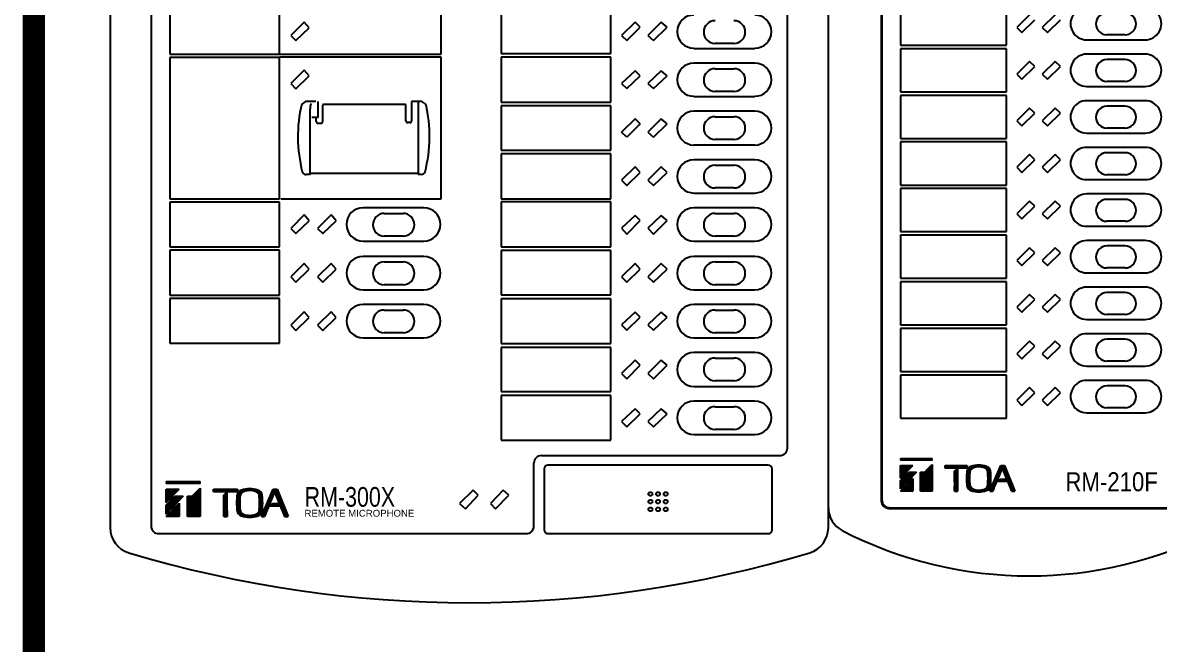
# Model space of a CAD drawing. Header units: millimetres. Extents: x 2974 to 5671, y 1205 to 3288.
# Drawn here: x 3792.5 to 3886.9, y 2869.2 to 2920.7 of the extents above; entities that cross this region are included whole.
import ezdxf
from ezdxf.enums import TextEntityAlignment as Align

# ---------------------------------------------------------------- set-up
doc = ezdxf.new("R2010")
doc.units = ezdxf.units.MM
doc.layers.add('0-EQUIPMENT', color=7, linetype='Continuous')
doc.styles.get("Standard").update_dxf_attribs({"font": 'arial.ttf'})

# ---------------------------------------------------------------- blocks, each defined once
blk = doc.blocks.new('_300X')
at = {"layer": '0-EQUIPMENT'}
for p, q in [((-38, 41.94), (-38, -35.02)), ((38, -35.02), (38, 41.94)), ((-33.66, 25.82), (-33.66, -34.83)), ((33.66, -26.57), (33.66, 25.82)), ((-31.68, 19.85), (-31.68, 15.11)), ((-20.09, 15.11), (-20.09, 19.85)), ((-2.98, 15.1), (-2.98, 19.85)), ((3.39, 19.85), (3.39, 15.17)), ((14.97, 15.17), (14.97, 19.85)), ((-17.47, 18.5), (-18.89, 17.08)), ((-16.93, 17.89), (-17.47, 18.5)), ((17.54, 18.49), (16.12, 17.07)), ((18.09, 17.95), (17.54, 18.49)), ((20.32, 18.49), (18.9, 17.07)), ((20.93, 17.95), (20.32, 18.49)), ((-18.89, 17.08), (-18.35, 16.53)), ((-18.35, 16.53), (-16.93, 17.89)), ((16.12, 17.07), (16.66, 16.53)), ((16.66, 16.53), (18.09, 17.95)), ((18.9, 17.07), (19.51, 16.53)), ((19.51, 16.53), (20.93, 17.95)), ((23.77, 15.71), (30.21, 15.71)), ((28.01, 16.24), (26.01, 16.24)), ((-31.68, 15.11), (-20.09, 15.11)), ((-20.09, 14.75), (-31.68, 14.75)), ((-31.68, 14.75), (-31.68, -0.19)), ((-20.09, 15.1), (-2.98, 15.1)), ((-20.09, -0.19), (-20.09, 14.75)), ((-2.98, 14.77), (-20.04, 14.77)), ((-2.98, -0.2), (-2.98, 14.77)), ((3.39, 15.17), (14.97, 15.17)), ((14.97, 14.77), (3.39, 14.77)), ((3.39, 14.77), (3.39, 10.02)), ((14.97, 10.02), (14.97, 14.77)), ((-17.47, 13.4), (-18.89, 11.98)), ((-16.93, 12.79), (-17.47, 13.4)), ((17.54, 13.34), (16.12, 11.99)), ((18.09, 12.8), (17.54, 13.34)), ((20.32, 13.34), (18.9, 11.99)), ((20.93, 12.8), (20.32, 13.34)), ((30.21, 14.16), (23.77, 14.16)), ((26.01, 13.56), (28.01, 13.56)), ((-18.35, 11.44), (-16.93, 12.79)), ((16.66, 11.45), (18.09, 12.8)), ((19.51, 11.45), (20.93, 12.8)), ((-18.89, 11.98), (-18.35, 11.44)), ((16.12, 11.99), (16.66, 11.45)), ((18.9, 11.99), (19.51, 11.45)), ((28.01, 11.16), (26.01, 11.16)), ((-17.32, 10.09), (-17.73, 9.82)), ((-16.22, 10.09), (-17.32, 10.09)), ((-15.99, 8.4), (-15.99, 10.09)), ((-15.44, 9.82), (-15.51, 9.69)), ((-15.51, 7.99), (-15.51, 9.69)), ((-15.44, 9.82), (-6.77, 9.82)), ((-6.71, 9.69), (-6.77, 9.82)), ((-6.71, 8.06), (-6.71, 9.69)), ((-5.01, 10.09), (-6.11, 10.09)), ((-6.1, 10.09), (-6.1, 8.06)), ((-5.42, 10.05), (-5.42, 2.37)), ((-4.61, 9.82), (-5.01, 10.09)), ((3.39, 10.02), (14.97, 10.02)), ((23.77, 10.63), (30.21, 10.63)), ((-16.87, 9.21), (-16.87, 2.44)), ((14.97, 9.62), (3.39, 9.62)), ((3.39, 9.62), (3.39, 4.94)), ((14.97, 4.94), (14.97, 9.62)), ((30.21, 9.08), (23.77, 9.08)), ((26.01, 8.48), (28.01, 8.48)), ((-15.99, 8.4), (-16.66, 8.4)), ((-16.19, 7.99), (-16.19, 8.4)), ((-15.99, 7.79), (-15.71, 7.79)), ((-6.3, 7.86), (-6.51, 7.86)), ((17.54, 8.26), (16.12, 6.84)), ((18.09, 7.72), (16.66, 6.3)), ((18.09, 7.72), (17.54, 8.26)), ((20.32, 8.26), (18.9, 6.84)), ((19.51, 6.3), (20.93, 7.72)), ((20.93, 7.72), (20.32, 8.26)), ((16.66, 6.3), (16.12, 6.84)), ((18.9, 6.84), (19.51, 6.3)), ((28.01, 6.08), (26.01, 6.08)), ((3.39, 4.94), (14.97, 4.94)), ((23.77, 5.49), (30.21, 5.49)), ((14.97, 4.54), (3.39, 4.54)), ((3.39, 4.54), (3.39, -0.2)), ((14.97, -0.2), (14.97, 4.54)), ((30.21, 3.93), (23.77, 3.93)), ((-16.87, 2.44), (-16.8, 2.37)), ((-16.73, 2.51), (-5.49, 2.51)), ((17.54, 3.18), (16.12, 1.76)), ((16.66, 1.22), (18.09, 2.57)), ((18.09, 2.57), (17.54, 3.18)), ((20.32, 3.18), (18.9, 1.76)), ((19.51, 1.22), (20.93, 2.57)), ((20.93, 2.57), (20.32, 3.18)), ((26.01, 3.34), (28.01, 3.34)), ((-16.92, 2.37), (-17.26, 2.37)), ((-5.08, 2.37), (-5.42, 2.37)), ((16.12, 1.76), (16.66, 1.22)), ((18.9, 1.76), (19.51, 1.22)), ((23.77, 0.41), (30.21, 0.41)), ((28.01, 0.94), (26.01, 0.94)), ((-31.68, -0.19), (-20.09, -0.19)), ((-20.09, -0.55), (-31.68, -0.55)), ((-31.68, -0.55), (-31.68, -5.29)), ((-20.09, -5.29), (-20.09, -0.55)), ((-19.95, -0.2), (-2.98, -0.2)), ((-4.81, -1.15), (-11.24, -1.15)), ((3.39, -0.2), (14.97, -0.2)), ((14.97, -0.54), (3.39, -0.54)), ((3.39, -0.54), (3.39, -5.28)), ((14.97, -5.28), (14.97, -0.54)), ((30.21, -1.15), (23.77, -1.15)), ((-17.47, -1.91), (-18.89, -3.33)), ((-16.93, -2.52), (-17.47, -1.91)), ((-14.63, -1.91), (-16.05, -3.33)), ((-14.09, -2.52), (-14.63, -1.91)), ((-9.01, -1.75), (-7.01, -1.75)), ((17.54, -1.96), (16.12, -3.32)), ((18.09, -2.51), (17.54, -1.96)), ((20.32, -1.96), (18.9, -3.32)), ((20.93, -2.51), (20.32, -1.96)), ((26.01, -1.75), (28.01, -1.75)), ((-18.89, -3.33), (-18.35, -3.87)), ((-18.35, -3.87), (-16.93, -2.52)), ((-16.05, -3.33), (-15.51, -3.87)), ((-15.51, -3.87), (-14.09, -2.52)), ((16.12, -3.32), (16.66, -3.93)), ((16.66, -3.93), (18.09, -2.51)), ((18.9, -3.32), (19.51, -3.93)), ((19.51, -3.93), (20.93, -2.51)), ((-11.24, -4.67), (-4.81, -4.67)), ((-7.01, -4.15), (-9.01, -4.15)), ((23.77, -4.67), (30.21, -4.67)), ((28.01, -4.15), (26.01, -4.15)), ((-31.68, -5.29), (-20.09, -5.29)), ((-20.09, -5.64), (-31.68, -5.64)), ((-31.68, -5.64), (-31.68, -10.39)), ((-20.09, -10.39), (-20.09, -5.64)), ((3.39, -5.28), (14.97, -5.28)), ((14.97, -5.69), (3.39, -5.69)), ((3.39, -5.69), (3.39, -10.36)), ((14.97, -10.36), (14.97, -5.69)), ((-17.47, -7.04), (-18.89, -8.47)), ((-16.93, -7.65), (-17.47, -7.04)), ((-14.63, -7.04), (-16.05, -8.47)), ((-14.09, -7.65), (-14.63, -7.04)), ((-4.81, -6.3), (-11.24, -6.3)), ((-9.01, -6.89), (-7.01, -6.89)), ((17.54, -7.04), (16.12, -8.47)), ((18.09, -7.65), (17.54, -7.04)), ((20.32, -7.04), (18.9, -8.47)), ((20.93, -7.65), (20.32, -7.04)), ((30.21, -6.3), (23.77, -6.3)), ((26.01, -6.89), (28.01, -6.89)), ((-18.35, -9.01), (-16.93, -7.65)), ((-15.51, -9.01), (-14.09, -7.65)), ((16.66, -9.01), (18.09, -7.65)), ((19.51, -9.01), (20.93, -7.65)), ((-18.89, -8.47), (-18.35, -9.01)), ((-16.05, -8.47), (-15.51, -9.01)), ((-7.01, -9.29), (-9.01, -9.29)), ((16.12, -8.47), (16.66, -9.01)), ((18.9, -8.47), (19.51, -9.01)), ((28.01, -9.29), (26.01, -9.29)), ((-31.68, -10.39), (-20.09, -10.39)), ((-20.09, -10.74), (-31.68, -10.74)), ((-31.68, -10.74), (-31.68, -15.48)), ((-20.09, -15.48), (-20.09, -10.74)), ((-11.24, -9.82), (-4.81, -9.82)), ((3.39, -10.36), (14.97, -10.36)), ((14.97, -10.77), (3.39, -10.77)), ((3.39, -10.77), (3.39, -15.51)), ((14.97, -15.51), (14.97, -10.77)), ((23.77, -9.82), (30.21, -9.82)), ((-4.81, -11.38), (-11.24, -11.38)), ((-9.01, -11.97), (-7.01, -11.97)), ((30.21, -11.38), (23.77, -11.38)), ((26.01, -11.97), (28.01, -11.97)), ((-17.47, -12.16), (-18.89, -13.58)), ((-18.35, -14.12), (-16.93, -12.77)), ((-16.93, -12.77), (-17.47, -12.16)), ((-14.63, -12.16), (-16.05, -13.58)), ((-15.51, -14.12), (-14.09, -12.77)), ((-14.09, -12.77), (-14.63, -12.16)), ((17.54, -12.19), (16.12, -13.55)), ((16.66, -14.09), (18.09, -12.73)), ((18.09, -12.73), (17.54, -12.19)), ((20.32, -12.19), (18.9, -13.55)), ((19.51, -14.09), (20.93, -12.73)), ((20.93, -12.73), (20.32, -12.19)), ((-18.89, -13.58), (-18.35, -14.12)), ((-16.05, -13.58), (-15.51, -14.12)), ((-7.01, -14.37), (-9.01, -14.37)), ((16.12, -13.55), (16.66, -14.09)), ((18.9, -13.55), (19.51, -14.09)), ((28.01, -14.37), (26.01, -14.37)), ((-31.68, -15.48), (-20.09, -15.48)), ((-11.24, -14.9), (-4.81, -14.9)), ((3.39, -15.51), (14.97, -15.51)), ((23.77, -14.9), (30.21, -14.9)), ((14.97, -15.92), (3.39, -15.92)), ((3.39, -15.92), (3.39, -20.59)), ((14.97, -20.59), (14.97, -15.92)), ((30.21, -16.46), (23.77, -16.46)), ((17.54, -17.27), (16.12, -18.69)), ((16.66, -19.24), (18.09, -17.81)), ((18.09, -17.81), (17.54, -17.27)), ((20.32, -17.27), (18.9, -18.7)), ((19.51, -19.24), (20.93, -17.81)), ((20.93, -17.81), (20.32, -17.27)), ((26.01, -17.05), (28.01, -17.05)), ((16.12, -18.7), (16.66, -19.24)), ((18.9, -18.7), (19.51, -19.24)), ((23.77, -20.05), (30.21, -20.05)), ((28.01, -19.45), (26.01, -19.45)), ((3.39, -20.59), (14.97, -20.59)), ((14.97, -21), (3.39, -21)), ((3.39, -21), (3.39, -25.74)), ((14.97, -25.74), (14.97, -21)), ((30.21, -21.61), (23.77, -21.61)), ((17.54, -22.42), (16.12, -23.78)), ((18.09, -22.96), (17.54, -22.42)), ((20.32, -22.42), (18.9, -23.78)), ((20.93, -22.96), (20.32, -22.42)), ((26.01, -22.2), (28.01, -22.2)), ((16.12, -23.78), (16.66, -24.32)), ((16.66, -24.32), (18.09, -22.96)), ((18.9, -23.78), (19.51, -24.32)), ((19.51, -24.32), (20.93, -22.96)), ((23.77, -25.13), (30.21, -25.13)), ((28.01, -24.6), (26.01, -24.6)), ((3.39, -25.74), (14.97, -25.74)), ((7.64, -27.37), (32.86, -27.37)), ((6.84, -34.83), (6.84, -28.17)), ((7.92, -28.78), (7.92, -35.23)), ((31.64, -28.38), (8.32, -28.38)), ((32.04, -35.23), (32.04, -28.78)), ((-32.08, -30.12), (-28.49, -30.12)), ((-32.08, -30.12), (-32.08, -30.32)), ((-32.08, -30.21), (-31.98, -30.12)), ((-28.49, -30.32), (-32.08, -30.32)), ((-32.08, -32.35), (-30.69, -30.92)), ((-32.08, -32.23), (-30.81, -30.92)), ((-32.08, -32.35), (-30.69, -30.92)), ((-32.08, -31.88), (-31.15, -30.92)), ((-32.08, -31.99), (-31.04, -30.92)), ((-32.08, -32.11), (-30.92, -30.92)), ((-32.08, -30.92), (-30.69, -30.92)), ((-32.08, -31.64), (-31.38, -30.92)), ((-32.08, -31.76), (-31.27, -30.92)), ((-32.08, -31.4), (-31.61, -30.92)), ((-32.08, -31.52), (-31.5, -30.92)), ((-32.08, -32.35), (-32.08, -30.92)), ((-32.08, -30.92), (-32.07, -30.92)), ((-32.08, -31.04), (-31.96, -30.92)), ((-32.08, -31.16), (-31.84, -30.92)), ((-32.08, -31.28), (-31.73, -30.92)), ((-32.06, -30.32), (-31.87, -30.12)), ((-31.95, -30.32), (-31.75, -30.12)), ((-31.83, -30.32), (-31.64, -30.12)), ((-31.72, -30.32), (-31.53, -30.12)), ((-31.6, -30.32), (-31.41, -30.12)), ((-31.49, -30.32), (-31.3, -30.12)), ((-31.37, -30.32), (-31.18, -30.12)), ((-31.26, -30.32), (-31.07, -30.12)), ((-31.15, -30.32), (-30.95, -30.12)), ((-31.03, -30.32), (-30.84, -30.12)), ((-30.92, -30.32), (-30.72, -30.12)), ((-30.8, -30.32), (-30.61, -30.12)), ((-30.69, -30.32), (-30.49, -30.12)), ((-30.57, -30.32), (-30.38, -30.12)), ((-30.46, -30.32), (-30.26, -30.12)), ((-30.34, -30.32), (-30.15, -30.12)), ((-30.23, -30.32), (-30.03, -30.12)), ((-30.11, -30.32), (-29.92, -30.12)), ((-30, -30.32), (-29.8, -30.12)), ((-29.88, -30.32), (-29.69, -30.12)), ((-29.81, -32.26), (-28.49, -30.89)), ((-29.81, -32.38), (-28.49, -31.01)), ((-29.81, -32.5), (-28.49, -31.13)), ((-29.81, -32.62), (-28.49, -31.25)), ((-29.77, -30.32), (-29.57, -30.12)), ((-29.65, -30.32), (-29.46, -30.12)), ((-29.54, -30.32), (-29.35, -30.12)), ((-29.42, -30.32), (-29.23, -30.12)), ((-29.33, -31.68), (-28.49, -30.81)), ((-29.31, -30.32), (-29.12, -30.12)), ((-29.19, -30.32), (-29, -30.12)), ((-29.08, -30.32), (-28.89, -30.12)), ((-28.97, -30.32), (-28.77, -30.12)), ((-28.85, -30.32), (-28.66, -30.12)), ((-28.74, -30.32), (-28.54, -30.12)), ((-28.62, -30.32), (-28.49, -30.18)), ((-28.51, -30.32), (-28.49, -30.3)), ((-28.49, -30.32), (-28.49, -30.12)), ((-28.49, -30.81), (-28.49, -33.83)), ((-27.05, -30.92), (-24.54, -30.92)), ((-27.05, -30.99), (-26.99, -30.92)), ((-27.05, -31.11), (-26.87, -30.92)), ((-27.05, -31.21), (-27.05, -30.92)), ((-24.54, -31.21), (-27.05, -31.21)), ((-27.03, -31.21), (-26.76, -30.92)), ((-26.92, -31.21), (-26.64, -30.92)), ((-26.8, -31.21), (-26.53, -30.92)), ((-26.69, -31.21), (-26.41, -30.92)), ((-26.57, -31.21), (-26.3, -30.92)), ((-26.46, -31.21), (-26.18, -30.92)), ((-26.34, -31.21), (-26.07, -30.92)), ((-26.23, -31.21), (-25.95, -30.92)), ((-26.11, -31.21), (-25.84, -30.92)), ((-26, -31.21), (-25.72, -30.92)), ((-25.96, -31.57), (-25.64, -31.23)), ((-25.89, -31.21), (-25.61, -30.92)), ((-25.77, -31.21), (-25.5, -30.92)), ((-25.66, -31.21), (-25.38, -30.92)), ((-25.64, -31.23), (-25.64, -32.82)), ((-25.54, -31.21), (-25.27, -30.92)), ((-25.43, -31.21), (-25.15, -30.92)), ((-25.31, -31.21), (-25.04, -30.92)), ((-25.2, -31.21), (-24.92, -30.92)), ((-25.08, -31.21), (-24.81, -30.92)), ((-24.97, -31.21), (-24.69, -30.92)), ((-24.85, -31.21), (-24.58, -30.92)), ((-24.74, -31.21), (-24.54, -31)), ((-24.62, -31.21), (-24.54, -31.12)), ((-24.59, -31.77), (-23.78, -30.92)), ((-24.58, -31.64), (-23.93, -30.96)), ((-24.56, -31.5), (-24.09, -31.01)), ((-24.54, -30.92), (-24.54, -31.21)), ((-23.99, -31.26), (-23.64, -30.9)), ((-23.77, -31.16), (-23.51, -30.88)), ((-23.62, -31.12), (-23.38, -30.87)), ((-23.48, -31.09), (-23.26, -30.87)), ((-23.35, -31.08), (-23.15, -30.87)), ((-23.23, -31.07), (-23.04, -30.87)), ((-23.12, -31.08), (-22.94, -30.88)), ((-23.02, -31.09), (-22.84, -30.9)), ((-22.92, -31.1), (-22.74, -30.92)), ((-22.82, -31.12), (-22.64, -30.94)), ((-22.73, -31.15), (-22.55, -30.96)), ((-22.64, -31.18), (-22.46, -30.98)), ((-22.56, -31.21), (-22.37, -31.01)), ((-22.48, -31.24), (-22.28, -31.04)), ((-22.41, -31.29), (-22.21, -31.08)), ((-22.35, -31.35), (-22.13, -31.12)), ((-22.3, -31.41), (-22.07, -31.18)), ((-22.26, -31.49), (-22.02, -31.24)), ((-21.98, -33.83), (-20.74, -30.92)), ((-20.6, -31.21), (-21.29, -32.87)), ((-21.06, -31.68), (-20.34, -30.93)), ((-20.97, -31.47), (-20.45, -30.92)), ((-20.88, -31.25), (-20.56, -30.92)), ((-20.79, -31.04), (-20.68, -30.92)), ((-20.74, -30.92), (-20.34, -30.92)), ((-20.6, -31.21), (-20.1, -32.44)), ((-20.57, -31.28), (-20.3, -31.01)), ((-20.53, -31.37), (-20.27, -31.09)), ((-20.5, -31.45), (-20.24, -31.18)), ((-20.47, -31.53), (-20.2, -31.26)), ((-20.34, -30.92), (-19.16, -33.83)), ((0.41, -31.02), (-1.02, -32.45)), ((0.95, -31.57), (0.41, -31.02)), ((3.59, -31.02), (2.24, -32.45)), ((4.2, -31.57), (3.59, -31.02)), ((-32.08, -33.42), (-30.39, -31.68)), ((-32.08, -33.3), (-30.51, -31.68)), ((-32.08, -32.63), (-31.16, -31.68)), ((-32.08, -32.71), (-31.08, -31.68)), ((-32.08, -32.83), (-30.97, -31.68)), ((-32.08, -32.94), (-30.85, -31.68)), ((-32.08, -33.06), (-30.74, -31.68)), ((-32.08, -33.18), (-30.62, -31.68)), ((-32.08, -33.54), (-30.28, -31.68)), ((-30.26, -31.68), (-32.08, -33.56)), ((-32.08, -33.83), (-30.69, -32.39)), ((-32.01, -33.83), (-30.69, -32.46)), ((-31.16, -31.68), (-30.26, -31.68)), ((-30.69, -32.39), (-30.69, -33.83)), ((-29.81, -32.74), (-28.49, -31.37)), ((-29.81, -32.86), (-28.49, -31.49)), ((-29.81, -32.98), (-28.49, -31.61)), ((-29.81, -33.83), (-29.81, -31.68)), ((-29.81, -32.15), (-29.36, -31.68)), ((-29.81, -31.91), (-29.59, -31.68)), ((-29.81, -32.03), (-29.48, -31.68)), ((-29.81, -31.68), (-29.33, -31.68)), ((-29.81, -31.79), (-29.7, -31.68)), ((-29.81, -33.1), (-28.49, -31.72)), ((-29.81, -33.21), (-28.49, -31.84)), ((-29.81, -33.33), (-28.49, -31.96)), ((-29.81, -33.45), (-28.49, -32.08)), ((-29.81, -33.57), (-28.49, -32.2)), ((-29.81, -33.69), (-28.49, -32.32)), ((-29.81, -33.81), (-28.49, -32.44)), ((-25.96, -31.64), (-25.64, -31.3)), ((-25.96, -31.76), (-25.64, -31.42)), ((-25.96, -31.88), (-25.64, -31.54)), ((-25.96, -32.82), (-25.96, -31.57)), ((-25.96, -32), (-25.64, -31.66)), ((-25.96, -32.12), (-25.64, -31.78)), ((-25.96, -32.24), (-25.64, -31.9)), ((-25.96, -32.36), (-25.64, -32.02)), ((-25.96, -32.47), (-25.64, -32.14)), ((-25.96, -32.59), (-25.64, -32.26)), ((-25.96, -32.71), (-25.64, -32.37)), ((-24.62, -32.38), (-24.28, -32.03)), ((-24.61, -32.02), (-24.25, -31.65)), ((-24.61, -32.14), (-24.26, -31.78)), ((-24.61, -32.26), (-24.27, -31.91)), ((-24.61, -32.5), (-24.28, -32.16)), ((-24.61, -32.62), (-24.28, -32.28)), ((-24.61, -32.73), (-24.28, -32.4)), ((-24.6, -31.9), (-24.15, -31.43)), ((-22.23, -31.58), (-21.97, -31.31)), ((-22.22, -31.69), (-21.94, -31.39)), ((-22.21, -31.8), (-21.91, -31.48)), ((-22.2, -31.91), (-21.9, -31.59)), ((-22.2, -32.02), (-21.89, -31.7)), ((-22.2, -32.14), (-21.88, -31.81)), ((-22.2, -32.73), (-21.86, -32.38)), ((-22.19, -32.25), (-21.87, -31.92)), ((-22.19, -32.37), (-21.87, -32.03)), ((-22.19, -32.49), (-21.86, -32.15)), ((-22.19, -32.61), (-21.86, -32.27)), ((-21.61, -32.95), (-21.11, -32.43)), ((-21.52, -32.74), (-21.02, -32.22)), ((-21.43, -32.53), (-20.93, -32.02)), ((-21.34, -32.32), (-20.84, -31.81)), ((-21.25, -32.1), (-20.76, -31.6)), ((-21.15, -31.89), (-20.67, -31.39)), ((-21.06, -32.68), (-20.83, -32.44)), ((-21, -32.68), (-20.77, -32.44)), ((-20.88, -32.68), (-20.66, -32.44)), ((-20.83, -32.44), (-20.1, -32.44)), ((-20.77, -32.68), (-20.54, -32.44)), ((-20.65, -32.68), (-20.43, -32.44)), ((-20.54, -32.68), (-20.31, -32.44)), ((-20.43, -31.62), (-20.17, -31.34)), ((-20.43, -32.68), (-20.2, -32.44)), ((-20.4, -31.7), (-20.13, -31.43)), ((-20.36, -31.79), (-20.1, -31.51)), ((-20.33, -31.87), (-20.07, -31.6)), ((-20.31, -32.68), (-19.83, -32.18)), ((-20.3, -31.95), (-20.03, -31.68)), ((-20.26, -32.04), (-20, -31.76)), ((-20.23, -32.12), (-19.97, -31.85)), ((-20.2, -32.2), (-19.93, -31.93)), ((-20.2, -32.68), (-19.8, -32.27)), ((-20.16, -32.29), (-19.9, -32.01)), ((-20.13, -32.37), (-19.86, -32.1)), ((-20.08, -32.68), (-19.76, -32.35)), ((-19.99, -32.71), (-19.73, -32.43)), ((-1.02, -32.45), (-0.41, -32.99)), ((-0.41, -32.99), (0.95, -31.57)), ((2.24, -32.45), (2.78, -32.99)), ((2.78, -32.99), (4.2, -31.57)), ((-32.08, -33.56), (-32.08, -32.63)), ((-31.9, -33.83), (-30.69, -32.58)), ((-31.78, -33.83), (-30.69, -32.7)), ((-31.67, -33.83), (-30.69, -32.82)), ((-31.55, -33.83), (-30.69, -32.94)), ((-31.44, -33.83), (-30.69, -33.06)), ((-31.32, -33.83), (-30.69, -33.17)), ((-31.21, -33.83), (-30.69, -33.29)), ((-31.09, -33.83), (-30.69, -33.41)), ((-30.98, -33.83), (-30.69, -33.53)), ((-30.87, -33.83), (-30.69, -33.65)), ((-29.72, -33.83), (-28.49, -32.56)), ((-29.6, -33.83), (-28.49, -32.68)), ((-29.49, -33.83), (-28.49, -32.79)), ((-29.37, -33.83), (-28.49, -32.91)), ((-29.26, -33.83), (-28.49, -33.03)), ((-29.14, -33.83), (-28.49, -33.15)), ((-29.03, -33.83), (-28.49, -33.27)), ((-28.91, -33.83), (-28.49, -33.39)), ((-28.8, -33.83), (-28.49, -33.51)), ((-28.69, -33.83), (-28.49, -33.63)), ((-25.98, -33.67), (-25.63, -33.32)), ((-25.98, -33.8), (-25.63, -33.44)), ((-25.97, -33.07), (-25.64, -32.73)), ((-25.97, -33.19), (-25.64, -32.85)), ((-25.97, -33.31), (-25.64, -32.97)), ((-25.97, -33.43), (-25.64, -33.09)), ((-25.97, -33.55), (-25.63, -33.2)), ((-25.96, -32.83), (-25.64, -32.49)), ((-25.96, -32.95), (-25.64, -32.61)), ((-25.9, -33.83), (-25.63, -33.55)), ((-25.78, -33.83), (-25.63, -33.67)), ((-24.6, -32.85), (-24.28, -32.52)), ((-24.6, -32.96), (-24.28, -32.63)), ((-24.59, -33.07), (-24.28, -32.75)), ((-24.58, -33.18), (-24.27, -32.86)), ((-24.56, -33.28), (-24.26, -32.97)), ((-24.53, -33.36), (-24.26, -33.08)), ((-24.48, -33.44), (-24.23, -33.18)), ((-24.44, -33.51), (-24.2, -33.26)), ((-24.38, -33.57), (-24.15, -33.33)), ((-24.32, -33.63), (-24.1, -33.4)), ((-24.26, -33.68), (-24.05, -33.46)), ((-24.19, -33.72), (-23.98, -33.51)), ((-24.11, -33.76), (-23.91, -33.56)), ((-24.02, -33.79), (-23.83, -33.6)), ((-23.93, -33.81), (-23.75, -33.62)), ((-23.84, -33.84), (-23.66, -33.65)), ((-23.74, -33.86), (-23.56, -33.67)), ((-23.1, -33.9), (-22.86, -33.66)), ((-22.97, -33.89), (-22.71, -33.62)), ((-22.84, -33.87), (-22.53, -33.55)), ((-22.7, -33.85), (-21.88, -33)), ((-22.55, -33.81), (-21.89, -33.13)), ((-22.39, -33.77), (-21.9, -33.26)), ((-22.26, -33.27), (-21.87, -32.87)), ((-22.22, -33.11), (-21.87, -32.75)), ((-22.21, -32.99), (-21.86, -32.62)), ((-22.21, -33.69), (-21.96, -33.44)), ((-22.2, -32.86), (-21.86, -32.5)), ((-21.97, -33.8), (-21.44, -33.26)), ((-21.88, -33.59), (-21.36, -33.06)), ((-21.88, -33.83), (-21.52, -33.46)), ((-21.79, -33.38), (-21.28, -32.85)), ((-21.76, -33.83), (-21.59, -33.65)), ((-21.7, -33.17), (-21.19, -32.64)), ((-21.06, -32.68), (-20, -32.68)), ((-20, -32.68), (-19.54, -33.83)), ((-19.96, -32.79), (-19.69, -32.52)), ((-19.93, -32.88), (-19.66, -32.6)), ((-19.89, -32.96), (-19.63, -32.68)), ((-19.86, -33.04), (-19.59, -32.77)), ((-19.82, -33.13), (-19.56, -32.85)), ((-19.79, -33.21), (-19.53, -32.94)), ((-19.76, -33.3), (-19.49, -33.02)), ((-19.72, -33.38), (-19.46, -33.1)), ((-19.69, -33.46), (-19.42, -33.19)), ((-19.66, -33.55), (-19.39, -33.27)), ((-19.62, -33.63), (-19.36, -33.35)), ((-19.59, -33.71), (-19.32, -33.44)), ((-19.56, -33.8), (-19.29, -33.52)), ((-19.47, -33.83), (-19.25, -33.61)), ((-30.69, -33.83), (-32.08, -33.83)), ((-30.75, -33.83), (-30.69, -33.77)), ((-28.49, -33.83), (-29.81, -33.83)), ((-28.57, -33.83), (-28.49, -33.74)), ((-25.98, -33.83), (-25.62, -33.83)), ((-25.67, -33.83), (-25.62, -33.78)), ((-23.64, -33.87), (-23.46, -33.68)), ((-23.54, -33.89), (-23.36, -33.69)), ((-23.44, -33.9), (-23.24, -33.7)), ((-23.33, -33.9), (-23.13, -33.69)), ((-23.21, -33.9), (-23, -33.68)), ((-21.98, -33.83), (-21.66, -33.83)), ((-19.54, -33.83), (-19.16, -33.83)), ((-19.36, -33.83), (-19.22, -33.69)), ((-19.24, -33.83), (-19.19, -33.77)), ((-32.86, -35.63), (6.04, -35.63)), ((8.32, -35.63), (31.64, -35.63))]:
    blk.add_line(p, q, dxfattribs=at)
for centre in [(19.17, -31.43), (19.98, -31.43), (20.79, -31.43), (19.17, -32.24), (19.98, -32.24), (20.79, -32.24), (19.17, -33.06), (19.98, -33.06), (20.79, -33.06)]:
    blk.add_circle(centre, 0.203, dxfattribs=at)
for centre, radius, start, end in [((23.77, 17.48), 1.76, 90, 270), ((26.01, 17.44), 1.2, 90, 270), ((28.01, 17.44), 1.2, 270, 90), ((30.21, 17.48), 1.76, 270, 90), ((23.77, 12.4), 1.76, 90, 270), ((26.01, 12.36), 1.2, 90, 270), ((28.01, 12.36), 1.2, 270, 90), ((30.21, 12.4), 1.76, 270, 90), ((-3.26, 6.37), 14.88, 166.5754, 194.5055), ((-15.19, 9.23), 1.67, 156.786, 180.5829), ((-19.09, 6.37), 14.89, 345.5079, 13.4123), ((23.81, 7.28), 1.8, 91.0885, 268.9115), ((26.01, 7.28), 1.2, 90, 270), ((28.01, 7.28), 1.2, 270, 90), ((30.18, 7.28), 1.8, 271.0885, 88.9115), ((-15.99, 7.99), 0.2, 180, 270), ((-15.71, 7.99), 0.2, 270, 0), ((-6.51, 8.06), 0.2, 180, 270), ((-6.3, 8.06), 0.2, 270, 0), ((23.77, 2.17), 1.76, 90, 270), ((30.21, 2.17), 1.76, 270, 90), ((-17.29, 2.76), 0.392, 197.8169, 274.8433), ((-5.06, 2.79), 0.417, 267.8578, 339.5044), ((26.01, 2.14), 1.2, 90, 270), ((28.01, 2.14), 1.2, 270, 90), ((-11.24, -2.91), 1.76, 90, 270), ((-4.81, -2.91), 1.76, 270, 90), ((23.77, -2.91), 1.76, 90, 270), ((30.21, -2.91), 1.76, 270, 90), ((-9.01, -2.95), 1.2, 90, 270), ((-7.01, -2.95), 1.2, 270, 90), ((26.01, -2.95), 1.2, 90, 270), ((28.01, -2.95), 1.2, 270, 90), ((-11.24, -8.06), 1.76, 90, 270), ((-9.01, -8.09), 1.2, 90, 270), ((-7.01, -8.09), 1.2, 270, 90), ((-4.81, -8.06), 1.76, 270, 90), ((23.77, -8.06), 1.76, 90, 270), ((26.01, -8.09), 1.2, 90, 270), ((28.01, -8.09), 1.2, 270, 90), ((30.21, -8.06), 1.76, 270, 90), ((-11.24, -13.14), 1.76, 90, 270), ((-9.01, -13.17), 1.2, 90, 270), ((-7.01, -13.17), 1.2, 270, 90), ((-4.81, -13.14), 1.76, 270, 90), ((23.77, -13.14), 1.76, 90, 270), ((26.01, -13.17), 1.2, 90, 270), ((28.01, -13.17), 1.2, 270, 90), ((30.21, -13.14), 1.76, 270, 90), ((23.81, -18.26), 1.8, 91.0842, 268.9158), ((30.18, -18.26), 1.8, 271.0863, 88.9137), ((26.01, -18.25), 1.2, 90, 270), ((28.01, -18.25), 1.2, 270, 90), ((23.77, -23.37), 1.76, 90, 270), ((30.21, -23.37), 1.76, 270, 90), ((26.01, -23.4), 1.2, 90, 270), ((28.01, -23.4), 1.2, 270, 90), ((7.64, -28.17), 0.8, 90, 180), ((32.86, -26.57), 0.8, 270, 0), ((8.32, -28.78), 0.4, 90, 180), ((31.64, -28.78), 0.4, 0, 90), ((-23.84, -31.71), 0.748, 111.5134, 167.8475), ((-23.59, -31.81), 0.681, 115.3925, 169.7968), ((-23.24, -33.51), 2.64, 70.5314, 109.4686), ((-23.24, -32.85), 1.78, 68.9017, 111.0983), ((-22.74, -31.7), 0.522, 0.8028, 74.0079), ((-22.5, -31.6), 0.599, 4.189, 76.4501), ((-15.89, -32.39), 8.73, 174.5487, 185.4513), ((-15.56, -32.39), 8.73, 175.4114, 184.5886), ((-30.92, -32.39), 8.73, 355.4114, 4.5886), ((-30.59, -32.39), 8.73, 354.5487, 5.4513), ((-55.05, -32.86), 29.09, 358.0977, 0.0862), ((3.45, -32.86), 29.09, 179.9138, 181.9023), ((-23.82, -33.04), 0.778, 193.3575, 247.2817), ((-23.56, -32.94), 0.714, 191.5685, 243.2422), ((-23.24, -31.92), 1.78, 248.9017, 291.0983), ((-22.75, -33.07), 0.536, 287.0621, 358.1272), ((-22.51, -33.16), 0.609, 284.2326, 355.1283), ((5.63, -43.9), 29.09, 157.7026, 159.7379), ((-32.86, -34.83), 0.8, 180, 270), ((-23.24, -31.26), 2.64, 250.5314, 289.4686), ((6.04, -34.83), 0.8, 270, 0), ((-35.2, -34.99), 2.8, 180.6019, 252.6697), ((8.32, -35.23), 0.4, 180, 270), ((31.64, -35.23), 0.4, 270, 0), ((35.2, -34.99), 2.8, 287.3303, 359.3981), ((0, 82.59), 125.53, 253.3179, 286.6821)]:
    blk.add_arc(centre, radius, start, end, dxfattribs=at)
for s, height, width, p in [('RM-300X', 2.08, 0.78, (-17.42, -32.78)), ('REMOTE MICROPHONE', 0.72, 1.01, (-17.44, -33.83))]:
    blk.add_text(s, height=height, dxfattribs=dict(at, width=width)).set_placement(p)
blk = doc.blocks.new('EX')
at = {"layer": '0-EQUIPMENT'}
for p, q in [((-7.986, -12.898), (-7.986, 15.243)), ((-5.882, 9.383), (-5.882, -12.631)), ((-5.853, 9.362), (-5.853, -12.602)), ((-5.111, 7.219), (-5.111, 5.507)), ((-0.9, 5.507), (-0.9, 7.219)), ((0.023, 6.716), (-0.49, 6.212)), ((-0.285, 6.01), (0.229, 6.514)), ((1.04, 6.716), (0.526, 6.212)), ((0.732, 6.01), (1.245, 6.514)), ((-0.49, 6.212), (-0.285, 6.01)), ((0.526, 6.212), (0.732, 6.01)), ((3.819, 5.918), (3.093, 5.918)), ((-5.111, 5.507), (-0.9, 5.507)), ((2.294, 5.721), (4.618, 5.721)), ((-0.9, 5.365), (-5.111, 5.365)), ((-5.111, 5.365), (-5.111, 3.653)), ((-0.9, 3.653), (-0.9, 5.365)), ((4.618, 5.151), (2.294, 5.151)), ((0.023, 4.862), (-0.49, 4.357)), ((-0.285, 4.156), (0.229, 4.66)), ((0.229, 4.66), (0.023, 4.862)), ((1.04, 4.862), (0.526, 4.357)), ((0.732, 4.156), (1.245, 4.66)), ((1.245, 4.66), (1.04, 4.862)), ((3.819, 4.935), (3.093, 4.935)), ((-0.49, 4.357), (-0.285, 4.156)), ((0.526, 4.357), (0.732, 4.156)), ((-5.111, 3.653), (-0.9, 3.653)), ((2.294, 3.867), (4.618, 3.867)), ((3.819, 4.064), (3.093, 4.064)), ((-0.9, 3.51), (-5.111, 3.51)), ((-5.111, 3.51), (-5.111, 1.799)), ((-0.9, 1.799), (-0.9, 3.51)), ((4.618, 3.296), (2.294, 3.296)), ((0.023, 3.007), (-0.49, 2.503)), ((-0.285, 2.301), (0.229, 2.806)), ((0.229, 2.806), (0.023, 3.007)), ((1.04, 3.007), (0.526, 2.503)), ((0.732, 2.301), (1.245, 2.806)), ((1.245, 2.806), (1.04, 3.007)), ((3.819, 3.081), (3.093, 3.081)), ((-0.49, 2.503), (-0.285, 2.301)), ((0.526, 2.503), (0.732, 2.301)), ((2.294, 2.013), (4.618, 2.013)), ((3.819, 2.209), (3.093, 2.209)), ((-5.111, 1.799), (-0.9, 1.799)), ((-5.111, 1.656), (-5.111, -0.056)), ((-0.9, 1.656), (-5.111, 1.656)), ((-0.9, -0.056), (-0.9, 1.656)), ((4.618, 1.442), (2.294, 1.442)), ((0.023, 1.153), (-0.49, 0.649)), ((-0.285, 0.447), (0.229, 0.951)), ((0.229, 0.951), (0.023, 1.153)), ((1.04, 1.153), (0.526, 0.649)), ((0.732, 0.447), (1.245, 0.951)), ((1.245, 0.951), (1.04, 1.153)), ((3.819, 1.226), (3.093, 1.226)), ((-0.49, 0.649), (-0.285, 0.447)), ((0.526, 0.649), (0.732, 0.447)), ((2.294, 0.158), (4.618, 0.158)), ((3.819, 0.355), (3.093, 0.355)), ((-5.111, -0.056), (-0.9, -0.056)), ((-0.9, -0.198), (-5.111, -0.198)), ((-5.111, -0.198), (-5.111, -1.91)), ((-0.9, -1.91), (-0.9, -0.198)), ((4.618, -0.412), (2.294, -0.412)), ((0.023, -0.701), (-0.49, -1.205)), ((-0.285, -1.407), (0.229, -0.903)), ((0.229, -0.903), (0.023, -0.701)), ((1.04, -0.701), (0.526, -1.205)), ((0.732, -1.407), (1.245, -0.903)), ((1.245, -0.903), (1.04, -0.701)), ((3.819, -0.628), (3.093, -0.628)), ((-0.49, -1.205), (-0.285, -1.407)), ((0.526, -1.205), (0.732, -1.407)), ((2.294, -1.696), (4.618, -1.696)), ((3.819, -1.499), (3.093, -1.499)), ((-5.111, -1.91), (-0.9, -1.91)), ((-0.9, -2.053), (-5.111, -2.053)), ((-5.111, -2.053), (-5.111, -3.764)), ((-0.9, -3.764), (-0.9, -2.053)), ((0.023, -2.555), (-0.49, -3.06)), ((0.229, -2.757), (0.023, -2.555)), ((1.04, -2.555), (0.526, -3.06)), ((1.245, -2.757), (1.04, -2.555)), ((4.618, -2.266), (2.294, -2.266)), ((3.819, -2.482), (3.093, -2.482)), ((-0.49, -3.06), (-0.285, -3.261)), ((-0.285, -3.261), (0.229, -2.757)), ((0.526, -3.06), (0.732, -3.261)), ((0.732, -3.261), (1.245, -2.757)), ((2.294, -3.55), (4.618, -3.55)), ((3.819, -3.353), (3.093, -3.353)), ((-5.111, -3.764), (-0.9, -3.764)), ((-0.9, -3.907), (-5.111, -3.907)), ((-5.111, -3.907), (-5.111, -5.618)), ((-0.9, -5.618), (-0.9, -3.907)), ((0.023, -4.41), (-0.49, -4.914)), ((0.229, -4.611), (0.023, -4.41)), ((1.04, -4.41), (0.526, -4.914)), ((1.245, -4.611), (1.04, -4.41)), ((4.618, -4.121), (2.294, -4.121)), ((3.819, -4.336), (3.093, -4.336)), ((-0.49, -4.914), (-0.285, -5.116)), ((-0.285, -5.116), (0.229, -4.611)), ((0.526, -4.914), (0.732, -5.116)), ((0.732, -5.116), (1.245, -4.611)), ((2.294, -5.405), (4.618, -5.405)), ((3.819, -5.208), (3.093, -5.208)), ((-5.111, -5.618), (-0.9, -5.618)), ((-0.9, -5.761), (-5.111, -5.761)), ((-5.111, -5.761), (-5.111, -7.473)), ((-0.9, -7.473), (-0.9, -5.761)), ((0.023, -6.264), (-0.49, -6.768)), ((0.229, -6.466), (0.023, -6.264)), ((1.04, -6.264), (0.526, -6.768)), ((1.245, -6.466), (1.04, -6.264)), ((4.618, -5.975), (2.294, -5.975)), ((3.819, -6.191), (3.093, -6.191)), ((-0.49, -6.768), (-0.285, -6.97)), ((-0.285, -6.97), (0.229, -6.466)), ((0.526, -6.768), (0.732, -6.97)), ((0.732, -6.97), (1.245, -6.466)), ((3.819, -7.062), (3.093, -7.062)), ((-5.111, -7.473), (-0.9, -7.473)), ((-0.9, -7.615), (-5.111, -7.615)), ((-5.111, -7.615), (-5.111, -9.327)), ((-0.9, -9.327), (-0.9, -7.615)), ((2.294, -7.259), (4.618, -7.259)), ((0.023, -8.118), (-0.49, -8.622)), ((0.229, -8.32), (0.023, -8.118)), ((1.04, -8.118), (0.526, -8.622)), ((1.245, -8.32), (1.04, -8.118)), ((4.618, -7.829), (2.294, -7.829)), ((3.819, -8.045), (3.093, -8.045)), ((-0.285, -8.824), (0.229, -8.32)), ((0.732, -8.824), (1.245, -8.32)), ((-0.49, -8.622), (-0.285, -8.824)), ((0.526, -8.622), (0.732, -8.824)), ((3.819, -8.916), (3.093, -8.916)), ((-5.111, -9.327), (-0.9, -9.327)), ((2.294, -9.113), (4.618, -9.113)), ((-5.112, -10.932), (-3.85, -10.932)), ((-5.112, -10.932), (-5.112, -11.003)), ((-5.112, -10.937), (-5.108, -10.932)), ((-5.112, -10.978), (-5.068, -10.932)), ((-3.85, -11.003), (-5.112, -11.003)), ((-5.112, -11.72), (-5.112, -11.215)), ((-5.112, -11.229), (-5.098, -11.215)), ((-5.112, -11.271), (-5.058, -11.215)), ((-5.112, -11.313), (-5.018, -11.215)), ((-5.112, -11.355), (-4.977, -11.215)), ((-5.112, -11.396), (-4.937, -11.215)), ((-5.112, -11.215), (-4.625, -11.215)), ((-5.112, -11.72), (-4.625, -11.215)), ((-5.112, -11.689), (-4.654, -11.215)), ((-5.112, -11.647), (-4.695, -11.215)), ((-5.112, -11.605), (-4.735, -11.215)), ((-5.112, -11.438), (-4.896, -11.215)), ((-5.112, -11.48), (-4.856, -11.215)), ((-5.112, -11.522), (-4.816, -11.215)), ((-5.112, -11.564), (-4.775, -11.215)), ((-5.095, -11.003), (-5.027, -10.932)), ((-5.055, -11.003), (-4.987, -10.932)), ((-5.015, -11.003), (-4.946, -10.932)), ((-4.974, -11.003), (-4.906, -10.932)), ((-4.934, -11.003), (-4.866, -10.932)), ((-4.894, -11.003), (-4.825, -10.932)), ((-4.853, -11.003), (-4.785, -10.932)), ((-4.813, -11.003), (-4.745, -10.932)), ((-4.772, -11.003), (-4.704, -10.932)), ((-4.732, -11.003), (-4.664, -10.932)), ((-4.692, -11.003), (-4.623, -10.932)), ((-4.651, -11.003), (-4.583, -10.932)), ((-4.611, -11.003), (-4.543, -10.932)), ((-4.571, -11.003), (-4.502, -10.932)), ((-4.53, -11.003), (-4.462, -10.932)), ((-4.49, -11.003), (-4.422, -10.932)), ((-4.449, -11.003), (-4.381, -10.932)), ((-4.409, -11.003), (-4.341, -10.932)), ((-4.369, -11.003), (-4.3, -10.932)), ((-4.328, -11.003), (-4.26, -10.932)), ((-4.315, -11.659), (-3.85, -11.176)), ((-4.315, -11.7), (-3.85, -11.218)), ((-4.315, -11.742), (-3.85, -11.26)), ((-4.315, -11.784), (-3.85, -11.302)), ((-4.288, -11.003), (-4.22, -10.932)), ((-4.248, -11.003), (-4.179, -10.932)), ((-4.207, -11.003), (-4.139, -10.932)), ((-4.167, -11.003), (-4.099, -10.932)), ((-4.144, -11.482), (-3.85, -11.176)), ((-4.126, -11.003), (-4.058, -10.932)), ((-4.086, -11.003), (-4.018, -10.932)), ((-4.046, -11.003), (-3.977, -10.932)), ((-4.005, -11.003), (-3.937, -10.932)), ((-3.965, -11.003), (-3.897, -10.932)), ((-3.925, -11.003), (-3.856, -10.932)), ((-3.884, -11.003), (-3.85, -10.967)), ((-3.85, -11.003), (-3.85, -10.932)), ((-3.85, -11.176), (-3.85, -12.239)), ((-3.345, -11.215), (-2.461, -11.215)), ((-3.345, -11.315), (-3.345, -11.215)), ((-3.345, -11.252), (-3.309, -11.215)), ((-3.345, -11.294), (-3.269, -11.215)), ((-3.325, -11.315), (-3.228, -11.215)), ((-3.285, -11.315), (-3.188, -11.215)), ((-3.244, -11.315), (-3.148, -11.215)), ((-3.204, -11.315), (-3.107, -11.215)), ((-3.164, -11.315), (-3.067, -11.215)), ((-3.123, -11.315), (-3.026, -11.215)), ((-3.083, -11.315), (-2.986, -11.215)), ((-3.043, -11.315), (-2.946, -11.215)), ((-3.002, -11.315), (-2.905, -11.215)), ((-2.962, -11.315), (-2.865, -11.215)), ((-2.921, -11.315), (-2.825, -11.215)), ((-2.881, -11.315), (-2.784, -11.215)), ((-2.841, -11.315), (-2.744, -11.215)), ((-2.8, -11.315), (-2.703, -11.215)), ((-2.76, -11.315), (-2.663, -11.215)), ((-2.72, -11.315), (-2.623, -11.215)), ((-2.679, -11.315), (-2.582, -11.215)), ((-2.639, -11.315), (-2.542, -11.215)), ((-2.598, -11.315), (-2.502, -11.215)), ((-2.558, -11.315), (-2.461, -11.215)), ((-2.518, -11.315), (-2.461, -11.257)), ((-2.48, -11.527), (-2.177, -11.213)), ((-2.477, -11.315), (-2.461, -11.299)), ((-2.476, -11.482), (-2.228, -11.225)), ((-2.472, -11.435), (-2.284, -11.241)), ((-2.461, -11.215), (-2.461, -11.315)), ((-2.444, -11.365), (-2.353, -11.271)), ((-2.235, -11.316), (-2.129, -11.206)), ((-2.174, -11.294), (-2.084, -11.2)), ((-2.121, -11.281), (-2.041, -11.198)), ((-2.074, -11.274), (-1.999, -11.197)), ((-2.03, -11.27), (-1.96, -11.198)), ((-1.989, -11.27), (-1.922, -11.2)), ((-1.95, -11.272), (-1.885, -11.204)), ((-1.914, -11.276), (-1.85, -11.209)), ((-1.879, -11.282), (-1.816, -11.216)), ((-1.846, -11.289), (-1.782, -11.223)), ((-1.815, -11.298), (-1.75, -11.231)), ((-1.784, -11.308), (-1.719, -11.241)), ((-1.754, -11.319), (-1.688, -11.251)), ((-1.728, -11.334), (-1.658, -11.261)), ((-1.704, -11.351), (-1.631, -11.275)), ((-1.684, -11.372), (-1.607, -11.292)), ((-1.559, -12.239), (-1.123, -11.215)), ((-1.215, -11.429), (-1.008, -11.215)), ((-1.183, -11.355), (-1.048, -11.215)), ((-1.151, -11.28), (-1.089, -11.215)), ((-1.123, -11.215), (-0.982, -11.215)), ((-1.07, -11.322), (-0.978, -11.226)), ((-1.059, -11.351), (-0.966, -11.255)), ((-1.047, -11.381), (-0.954, -11.285)), ((-0.982, -11.215), (-0.569, -12.239)), ((-5.112, -12.065), (-4.548, -11.482)), ((-4.474, -11.482), (-5.112, -12.143)), ((-5.112, -12.107), (-4.508, -11.482)), ((-5.112, -11.982), (-4.629, -11.482)), ((-5.112, -12.024), (-4.588, -11.482)), ((-5.112, -11.898), (-4.71, -11.482)), ((-5.112, -11.94), (-4.669, -11.482)), ((-5.112, -11.856), (-4.75, -11.482)), ((-5.112, -11.816), (-4.789, -11.482)), ((-5.112, -12.239), (-4.625, -11.734)), ((-4.789, -11.482), (-4.474, -11.482)), ((-4.625, -11.734), (-4.625, -12.239)), ((-4.315, -11.826), (-3.85, -11.344)), ((-4.315, -11.868), (-3.85, -11.385)), ((-4.315, -11.91), (-3.85, -11.427)), ((-4.315, -11.951), (-3.85, -11.469)), ((-4.315, -12.239), (-4.315, -11.482)), ((-4.315, -11.491), (-4.306, -11.482)), ((-4.315, -11.533), (-4.265, -11.482)), ((-4.315, -11.575), (-4.225, -11.482)), ((-4.315, -11.617), (-4.185, -11.482)), ((-4.315, -11.482), (-4.144, -11.482)), ((-4.315, -11.993), (-3.85, -11.511)), ((-4.315, -12.035), (-3.85, -11.553)), ((-4.315, -12.077), (-3.85, -11.594)), ((-4.315, -12.119), (-3.85, -11.636)), ((-4.315, -12.16), (-3.85, -11.678)), ((-4.315, -12.202), (-3.85, -11.72)), ((-2.461, -11.315), (-3.345, -11.315)), ((-2.961, -11.443), (-2.846, -11.326)), ((-2.961, -11.482), (-2.846, -11.363)), ((-2.961, -11.524), (-2.846, -11.405)), ((-2.961, -11.884), (-2.961, -11.443)), ((-2.961, -11.565), (-2.846, -11.447)), ((-2.961, -11.607), (-2.846, -11.488)), ((-2.961, -11.649), (-2.846, -11.53)), ((-2.961, -11.691), (-2.846, -11.572)), ((-2.961, -11.733), (-2.846, -11.614)), ((-2.961, -11.774), (-2.846, -11.656)), ((-2.961, -11.816), (-2.846, -11.697)), ((-2.961, -11.858), (-2.846, -11.739)), ((-2.846, -11.326), (-2.846, -11.884)), ((-2.486, -11.658), (-2.363, -11.532)), ((-2.486, -11.701), (-2.366, -11.576)), ((-2.486, -11.743), (-2.368, -11.62)), ((-2.486, -11.784), (-2.369, -11.663)), ((-2.485, -11.825), (-2.37, -11.706)), ((-2.484, -11.615), (-2.36, -11.487)), ((-2.483, -11.865), (-2.37, -11.747)), ((-2.482, -11.571), (-2.34, -11.424)), ((-1.668, -11.397), (-1.586, -11.312)), ((-1.655, -11.425), (-1.568, -11.335)), ((-1.646, -11.458), (-1.552, -11.361)), ((-1.643, -11.496), (-1.54, -11.39)), ((-1.64, -11.535), (-1.533, -11.424)), ((-1.638, -11.575), (-1.529, -11.462)), ((-1.637, -11.866), (-1.517, -11.742)), ((-1.636, -11.615), (-1.526, -11.501)), ((-1.635, -11.655), (-1.523, -11.54)), ((-1.635, -11.823), (-1.517, -11.701)), ((-1.634, -11.696), (-1.521, -11.579)), ((-1.634, -11.738), (-1.519, -11.619)), ((-1.634, -11.78), (-1.518, -11.66)), ((-1.406, -11.878), (-1.23, -11.696)), ((-1.374, -11.803), (-1.199, -11.622)), ((-1.342, -11.729), (-1.169, -11.549)), ((-1.072, -11.318), (-1.315, -11.9)), ((-1.31, -11.654), (-1.138, -11.475)), ((-1.278, -11.579), (-1.107, -11.402)), ((-1.247, -11.504), (-1.077, -11.328)), ((-1.235, -11.834), (-1.155, -11.752)), ((-1.202, -11.834), (-1.122, -11.752)), ((-1.162, -11.834), (-1.082, -11.752)), ((-1.155, -11.752), (-0.898, -11.752)), ((-1.121, -11.834), (-1.041, -11.752)), ((-1.081, -11.834), (-1.001, -11.752)), ((-1.072, -11.318), (-0.898, -11.752)), ((-1.041, -11.834), (-0.961, -11.752)), ((-1.035, -11.41), (-0.942, -11.314)), ((-1.023, -11.44), (-0.93, -11.344)), ((-1.011, -11.469), (-0.918, -11.373)), ((-1, -11.834), (-0.92, -11.752)), ((-0.999, -11.499), (-0.906, -11.403)), ((-0.987, -11.528), (-0.894, -11.432)), ((-0.976, -11.558), (-0.883, -11.462)), ((-0.964, -11.588), (-0.871, -11.491)), ((-0.96, -11.834), (-0.799, -11.668)), ((-0.952, -11.617), (-0.859, -11.521)), ((-0.94, -11.647), (-0.847, -11.55)), ((-0.928, -11.676), (-0.835, -11.58)), ((-0.92, -11.834), (-0.787, -11.698)), ((-0.916, -11.706), (-0.823, -11.609)), ((-0.904, -11.735), (-0.811, -11.639)), ((-0.879, -11.834), (-0.775, -11.727)), ((-0.857, -11.853), (-0.763, -11.756)), ((-5.112, -12.143), (-5.112, -11.816)), ((-5.078, -12.239), (-4.625, -11.77)), ((-5.037, -12.239), (-4.625, -11.812)), ((-4.997, -12.239), (-4.625, -11.853)), ((-4.956, -12.239), (-4.625, -11.895)), ((-4.916, -12.239), (-4.625, -11.937)), ((-4.876, -12.239), (-4.625, -11.979)), ((-4.835, -12.239), (-4.625, -12.021)), ((-4.795, -12.239), (-4.625, -12.063)), ((-4.755, -12.239), (-4.625, -12.104)), ((-4.714, -12.239), (-4.625, -12.146)), ((-4.674, -12.239), (-4.625, -12.188)), ((-4.31, -12.239), (-3.85, -11.762)), ((-4.27, -12.239), (-3.85, -11.803)), ((-4.23, -12.239), (-3.85, -11.845)), ((-4.189, -12.239), (-3.85, -11.887)), ((-4.149, -12.239), (-3.85, -11.929)), ((-4.109, -12.239), (-3.85, -11.971)), ((-4.068, -12.239), (-3.85, -12.013)), ((-4.028, -12.239), (-3.85, -12.054)), ((-3.987, -12.239), (-3.85, -12.096)), ((-3.947, -12.239), (-3.85, -12.138)), ((-3.907, -12.239), (-3.85, -12.18)), ((-2.965, -12.197), (-2.845, -12.072)), ((-2.965, -12.239), (-2.844, -12.113)), ((-2.964, -12.154), (-2.845, -12.031)), ((-2.963, -12.111), (-2.845, -11.989)), ((-2.962, -11.984), (-2.846, -11.865)), ((-2.962, -12.026), (-2.846, -11.906)), ((-2.962, -12.069), (-2.846, -11.948)), ((-2.961, -11.9), (-2.846, -11.781)), ((-2.961, -11.942), (-2.846, -11.823)), ((-2.925, -12.239), (-2.843, -12.154)), ((-2.885, -12.239), (-2.842, -12.194)), ((-2.481, -11.905), (-2.369, -11.789)), ((-2.479, -11.944), (-2.368, -11.83)), ((-2.476, -11.983), (-2.367, -11.87)), ((-2.473, -12.021), (-2.365, -11.909)), ((-2.463, -12.054), (-2.362, -11.949)), ((-2.451, -12.082), (-2.358, -11.986)), ((-2.436, -12.109), (-2.348, -12.018)), ((-2.419, -12.132), (-2.335, -12.046)), ((-2.399, -12.154), (-2.319, -12.071)), ((-2.377, -12.173), (-2.301, -12.094)), ((-2.353, -12.19), (-2.28, -12.115)), ((-2.327, -12.205), (-2.257, -12.133)), ((-2.298, -12.217), (-2.232, -12.148)), ((-2.267, -12.227), (-2.202, -12.16)), ((-2.235, -12.236), (-2.171, -12.169)), ((-2.203, -12.243), (-2.139, -12.177)), ((-2.169, -12.25), (-2.105, -12.184)), ((-2.134, -12.256), (-2.069, -12.189)), ((-2.098, -12.26), (-2.032, -12.192)), ((-2.061, -12.264), (-1.992, -12.193)), ((-2.022, -12.265), (-1.95, -12.191)), ((-1.981, -12.265), (-1.904, -12.185)), ((-1.939, -12.263), (-1.854, -12.175)), ((-1.895, -12.259), (-1.798, -12.159)), ((-1.848, -12.253), (-1.727, -12.127)), ((-1.798, -12.243), (-1.526, -11.96)), ((-1.745, -12.229), (-1.529, -12.006)), ((-1.687, -12.211), (-1.536, -12.055)), ((-1.671, -12.07), (-1.523, -11.915)), ((-1.646, -12.001), (-1.52, -11.871)), ((-1.642, -11.955), (-1.519, -11.828)), ((-1.639, -11.911), (-1.517, -11.785)), ((-1.601, -12.164), (-1.58, -12.142)), ((-1.552, -12.239), (-1.378, -12.058)), ((-1.533, -12.177), (-1.35, -11.988)), ((-1.512, -12.239), (-1.405, -12.129)), ((-1.501, -12.103), (-1.322, -11.916)), ((-1.472, -12.239), (-1.431, -12.197)), ((-1.47, -12.028), (-1.291, -11.843)), ((-1.438, -11.953), (-1.261, -11.77)), ((-1.235, -11.834), (-0.864, -11.834)), ((-0.864, -11.834), (-0.702, -12.239)), ((-0.845, -11.883), (-0.752, -11.786)), ((-0.833, -11.912), (-0.74, -11.815)), ((-0.821, -11.942), (-0.728, -11.845)), ((-0.809, -11.971), (-0.716, -11.874)), ((-0.797, -12.001), (-0.704, -11.904)), ((-0.786, -12.03), (-0.692, -11.933)), ((-0.774, -12.06), (-0.68, -11.963)), ((-0.762, -12.089), (-0.668, -11.992)), ((-0.75, -12.119), (-0.656, -12.022)), ((-0.738, -12.148), (-0.644, -12.051)), ((-0.726, -12.178), (-0.632, -12.081)), ((-0.714, -12.207), (-0.621, -12.11)), ((-0.702, -12.237), (-0.609, -12.14)), ((-0.664, -12.239), (-0.597, -12.169)), ((-0.624, -12.239), (-0.585, -12.199)), ((-4.625, -12.239), (-5.112, -12.239)), ((-4.633, -12.239), (-4.625, -12.23)), ((-3.85, -12.239), (-4.315, -12.239)), ((-3.866, -12.239), (-3.85, -12.222)), ((-2.967, -12.239), (-2.841, -12.239)), ((-2.844, -12.239), (-2.841, -12.235)), ((-1.559, -12.239), (-1.447, -12.239)), ((-0.702, -12.239), (-0.569, -12.239)), ((-0.583, -12.239), (-0.573, -12.228)), ((-5.591, -12.922), (5.591, -12.922)), ((-5.562, -12.893), (5.561, -12.893))]:
    blk.add_line(p, q, dxfattribs=at)
for centre, radius, start, end in [((2.29, 6.363), 0.642, 89.5745, 270.4255), ((3.093, 6.354), 0.436, 90, 270), ((3.819, 6.354), 0.436, 270, 90), ((4.622, 6.363), 0.642, 269.5745, 90.4255), ((2.29, 4.509), 0.642, 89.5745, 270.4255), ((4.622, 4.509), 0.642, 269.5745, 90.4255), ((3.093, 4.499), 0.436, 90, 270), ((3.819, 4.499), 0.436, 270, 90), ((2.29, 2.655), 0.642, 89.5745, 270.4255), ((4.622, 2.655), 0.642, 269.5745, 90.4255), ((3.093, 2.645), 0.436, 90, 270), ((3.819, 2.645), 0.436, 270, 90), ((2.29, 0.8), 0.642, 89.5745, 270.4255), ((4.622, 0.8), 0.642, 269.5745, 90.4255), ((3.093, 0.791), 0.436, 90, 270), ((3.819, 0.791), 0.436, 270, 90), ((2.29, -1.054), 0.642, 89.5745, 270.4255), ((4.622, -1.054), 0.642, 269.5745, 90.4255), ((3.093, -1.064), 0.436, 90, 270), ((3.819, -1.064), 0.436, 270, 90), ((2.29, -2.908), 0.642, 89.5745, 270.4255), ((3.093, -2.918), 0.436, 90, 270), ((3.819, -2.918), 0.436, 270, 90), ((4.622, -2.908), 0.642, 269.5745, 90.4255), ((2.29, -4.762), 0.642, 89.5745, 270.4255), ((3.093, -4.772), 0.436, 90, 270), ((3.819, -4.772), 0.436, 270, 90), ((4.622, -4.762), 0.642, 269.5745, 90.4255), ((2.29, -6.617), 0.642, 89.5745, 270.4255), ((3.093, -6.626), 0.436, 90, 270), ((3.819, -6.626), 0.436, 270, 90), ((4.622, -6.617), 0.642, 269.5745, 90.4255), ((2.29, -8.471), 0.642, 89.5745, 270.4255), ((3.093, -8.481), 0.436, 90, 270), ((3.819, -8.481), 0.436, 270, 90), ((4.622, -8.471), 0.642, 269.5745, 90.4255), ((-2.215, -11.495), 0.263, 111.5134, 167.8475), ((-2.002, -12.127), 0.931, 70.5314, 109.4686), ((-2.002, -11.895), 0.626, 68.9017, 111.0983), ((-1.741, -11.455), 0.211, 4.189, 76.4501), ((0.584, -11.731), 3.071, 174.5487, 185.4513), ((0.701, -11.731), 3.071, 175.4114, 184.5886), ((-2.124, -11.528), 0.24, 115.3925, 169.7968), ((-1.827, -11.488), 0.184, 0.8028, 74.0079), ((-4.705, -11.731), 3.071, 355.4114, 4.5886), ((-4.588, -11.731), 3.071, 354.5487, 5.4513), ((-13.197, -11.899), 10.237, 358.0977, 0.0862), ((7.39, -11.899), 10.237, 179.9138, 181.9023), ((-2.206, -11.96), 0.274, 193.3575, 247.2817), ((-2.114, -11.926), 0.251, 191.5685, 243.2422), ((-2.002, -11.567), 0.626, 248.9017, 291.0983), ((-1.832, -11.971), 0.188, 287.0621, 358.1272), ((-1.744, -12.005), 0.214, 284.2326, 355.1283), ((8.156, -15.784), 10.237, 157.7026, 159.7379), ((-5.591, -12.632), 0.29, 180, 270), ((-5.562, -12.602), 0.29, 180, 270), ((-2.002, -11.335), 0.931, 250.5314, 289.4686), ((-6.97, -12.898), 1.016, 180, 242.7245), ((0, 0.62), 16.226, 242.7245, 297.2757)]:
    blk.add_arc(centre, radius, start, end, dxfattribs=at)
at = {"layer": '0-EQUIPMENT', "width": 0.837}
blk.add_text('RM-210F', height=0.7551, dxfattribs=at).set_placement((5.125, -12.239), align=Align.RIGHT)

msp = doc.modelspace()

# ---------------------------------------------------------------- linework, layer by layer
at = {"color": 0, "ltscale": 0.5, "const_width": 1.84214, "elevation": -1204.84475}
msp.add_lwpolyline([(3793.46201, 2971.37515), (4075.61861, 2971.37515), (4075.61861, 2765.86336), (3793.46201, 2765.86336)], close=True, dxfattribs=at)

# ---------------------------------------------------------------- block references
at = {"color": 0, "ltscale": 0.5}
for name, p, xscale, yscale, zscale in [('_300X', (3829.59409, 2906.28388, 45.88376), 0.7841540485088597, 0.7841540485088597, 0.7841540485088597), ('EX', (3876.04633, 2907.38433, 45.88376), 2.085323352036443, 2.085323352036443, 2.085323352036443)]:
    msp.add_blockref(name, p, dxfattribs=dict(at, xscale=xscale, yscale=yscale, zscale=zscale))

doc.saveas('drawing.dxf')
